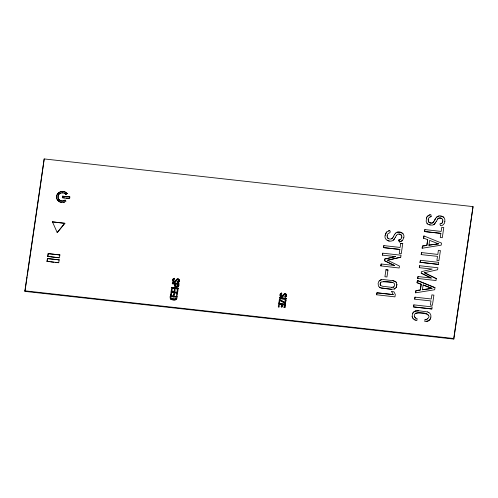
<?xml version="1.0" encoding="UTF-8"?>
<svg xmlns="http://www.w3.org/2000/svg" width="498" height="498" viewBox="0 0 498 498"><rect width="100%" height="100%" fill="white"/><g stroke="black" fill="none" stroke-linecap="round" stroke-linejoin="round"><path stroke-width="0.75" d="M401.78 237.496L401.793 236.108M442.809 221.417L442.523 222.401L442.822 220.079M173.447 280.057C175.402 278.338 172.906 279.49 173.597 281.09L173.877 281.351C176.012 281.93 176.995 277.255 179.137 279.44C176.641 276.826 176.087 281.999 173.858 281.183L173.597 281.09M280.71 295.463L281.115 295.943C283.206 296.615 284.557 291.193 286.562 294.642C284.308 291.473 283.294 296.827 281.127 296.105L280.853 295.843C279.633 294.561 282.553 293.484 281.364 293.876M387.164 236.917L387.176 235.486M428.212 219.462L428.585 221.959L429.369 222.674L431.2 223.085L429.363 222.618L428.193 220.838M430.863 317.176L430.888 315.682A4.743 4.401 -6.4 0 0 428.803 312.476M412.151 316.467L412.568 313.647A4.743 4.401 -6.4 0 1 415.506 311.001L418.656 310.74L427.465 311.922M174.617 285.117C174.188 288.292 180.394 287.495 178.913 283.561L172.376 282.833L172.289 283.717L174.829 283.997L174.636 285.279L174.81 283.835L172.289 283.717M170.223 298.234C172.738 301.825 168.704 297.3 170.49 295.737L177.045 296.634L170.49 295.737M396.9 284.507L396.246 287.346L396.9 284.507L396.059 282.092L396.508 282.777M174.568 279.154L174.356 278.282C170.266 279.092 175.284 284.252 172.744 280.94M179.38 280.835L179.411 280.418L178.919 282.036L179.398 280.997M284.887 296.403L285.808 295.843L284.887 296.403L285.105 297.256L286.169 296.789L286.543 294.48M385.166 235.261C383.336 240.609 392.125 243.541 394.584 238.735M403.797 237.72C405.347 233.388 398.767 229.958 395.561 233.176M444.826 221.697L444.826 219.444L444.141 217.738L442.778 216.58L440.774 216.02L443.537 217.084M174.605 292.675L176.834 293.085L174.605 292.675L174.3 295.053L173.578 294.972L173.877 292.594L171.723 292.357L171.368 295.065L170.627 294.822L171.368 295.065M175.968 288.74L177.444 288.902L175.215 288.491L174.91 290.869L174.188 290.788L174.493 288.41L172.333 288.174L171.978 290.882L171.237 290.639L171.978 290.882M284.483 304.832L284.128 307.54L284.483 304.832L282.273 304.583L281.974 306.955L281.246 306.874L281.551 304.502L279.39 304.266L279.036 306.973L278.295 306.731L279.036 306.973M281.246 306.874L281.551 304.502M281.974 306.955L282.273 304.583M24.9 290.838L44.191 158.93L473.038 206.614L453.809 339.07L24.962 291.386L24.9 290.838L453.746 338.522L453.809 339.07M24.962 291.386L27.091 276.813M27.315 275.282L39.541 191.686M39.765 190.155L44.191 158.93M49.252 261.699L47.061 261.456L47.441 258.568L59.131 259.869L47.441 258.568M49.246 256.682L47.783 256.52L48.163 253.638L59.853 254.932L48.163 253.638M47.061 261.456L47.459 258.736M47.783 256.52L48.182 253.799M64.516 197.943L62.325 197.7L62.505 196.175L69.813 196.984L62.505 196.175M59.131 259.869L58.752 262.757L47.042 261.294M59.853 254.932L59.474 257.821L47.764 256.358M69.813 196.984L69.633 198.509L62.325 197.7M170.646 294.984L171.1 291.56L177.655 292.451L171.1 291.56M171.256 290.801L171.717 287.377L178.265 288.267L171.717 287.377M171.107 296.534L170.97 298.258L171.424 298.825L175.676 299.099L176.199 297.101L171.107 296.534L174.039 297.026M178.091 284.196L177.562 286.232L175.825 286.207L175.377 285.728L175.533 283.91L178.103 284.358L176.827 284.221M176.815 292.924C175.533 297.424 178.135 295.887 177.637 292.282M178.247 288.105L177.786 291.529L177.07 291.448L177.425 288.74M177.027 296.466C177.711 299.41 174.779 301.134 171.798 299.659M278.314 306.893L278.774 303.469L285.304 304.197L284.85 307.615L285.304 304.197M279.957 300.3L285.466 303.394L279.957 300.3L279.633 302.809L278.924 302.728L279.366 299.41L284.868 302.529L279.366 299.41M279.627 297.642L279.54 298.52L286.07 299.242L286.176 298.526L279.627 297.642L286.176 298.526M284.868 302.529L285.18 300.138L285.889 300.213L285.466 303.394M285.447 303.232L285.889 300.213M286.051 299.086L286.157 298.37M376.65 294.779L376.942 292.787L393.152 294.586L376.949 292.843L376.65 294.779L394.951 296.87L395.3 294.411L393.93 291.803L391.696 291.61M381.163 264.046L380.883 265.963L381.157 263.99L394.416 265.515L384.363 260.61L384.562 259.128L395.4 256.57L384.562 259.128M395.406 256.619L382.452 255.125L382.738 253.183L401.033 255.219L400.753 257.192L387.575 260.242L399.446 266.044L399.172 267.999L380.877 265.913M383.846 245.601L383.56 247.637L399.844 249.442L383.553 247.581L383.846 245.601L400.137 247.45L400.722 243.317L402.745 243.597L400.722 243.317M382.458 255.181L382.744 253.239M399.838 249.392L399.247 253.526L401.257 253.75L402.739 243.541M413.863 304.869L413.577 306.93L431.872 308.959L432.158 306.905L413.863 304.869L413.577 306.93L431.872 308.959M414.703 299.124L414.996 297.144L431.28 298.999L431.872 294.866L433.895 295.146L432.407 305.293L430.397 305.069L430.988 300.935L414.71 299.18L415.002 297.2M417.112 282.683L421.177 284.227L420.337 289.973L415.955 290.583L415.643 292.818L434.686 289.743L434.978 287.645L417.43 280.499L417.119 282.733L421.184 284.283L420.343 290.029L415.961 290.633L415.643 292.818M418.015 276.583L417.735 278.507L418.009 276.527L431.274 278.058L421.215 273.153L421.42 271.665L432.214 269.101L419.304 267.669L419.59 265.72L437.885 267.756L437.611 269.729L424.421 272.723L436.304 278.637L424.427 272.78M420.088 262.297L420.387 260.292L438.676 262.328L438.389 264.388L420.088 262.297L438.389 264.388M421.221 254.553L421.513 252.573L437.804 254.422L438.396 250.289L440.413 250.569L438.925 260.722L436.914 260.498L437.505 256.364L421.227 254.609L421.513 252.573M422.155 248.185L422.472 246.006L426.861 245.396L427.701 239.656L426.867 245.452L422.478 246.062L422.161 248.241L441.203 245.165L441.496 243.074L423.947 235.928L423.636 238.162L423.947 235.928M424.589 231.558L424.875 229.572L441.166 231.427L441.757 227.293L443.768 227.518L442.292 237.72L440.276 237.496L440.867 233.363L424.589 231.558L440.867 233.363M417.119 282.733L417.43 280.499M420.094 262.353L420.387 260.292M424.595 231.607L424.875 229.572M422.435 289.736L423.119 284.968L432.027 288.41L422.435 289.736L432.021 288.354L423.119 284.968M428.952 245.165L429.637 240.391L438.545 243.833L428.952 245.165L438.545 243.833M425.074 319.417L426.07 319.417L425.074 319.417L424.782 321.49L427.776 321.086A4.663 4.326 -6.4 0 0 430.509 318.502L430.857 317.12M436.298 278.587L436.03 280.536L417.729 278.45M453.746 338.522L473.038 206.614M385.95 269.748L384.929 276.745L386.958 276.969L387.979 269.978L385.95 269.748L387.986 270.028M174.356 278.282L173.254 278.98L172.725 279.976M281.824 293.907L281.607 293.036C278.693 293.191 280.86 297.711 279.994 295.694M385.172 235.317L386.585 232.006L389.722 230.518C392.038 233.55 386.759 232.647 387.183 235.542M426.481 217.981L426.188 221.535L427.483 223.926L426.879 223.266M174.723 286.132C175.172 287.19 178.626 287.19 178.639 285.728M285.105 297.256L286.649 295.75M403.791 237.664L402.452 240.627L399.471 241.935C396.663 239.395 402.409 239.189 398.91 239.992M444.82 221.641C445.249 224 439.79 228.358 439.939 223.913L441.95 223.129L442.517 222.351M281.04 294.106L280.698 294.816M428.218 219.518C427.272 217.595 433.223 215.79 430.079 216.885M170.97 298.258L171.854 298.769L174.842 299.105L176.055 298.383M178.577 281.252L177.655 281.812L178.676 280.922L178.253 279.658C176.087 278.799 176.242 283.188 173.79 281.943M285.827 296.005L285.51 294.411C283.325 293.702 283.032 298.52 280.436 296.385M401.774 237.446L401.494 238.43L400.062 239.675M380.161 283.655C381.891 280.579 380.024 282.833 380.186 284.713L380.615 285.497L380.186 284.713M175.539 286.008L177.201 286.194L177.917 285.671M171.25 299.385L175.115 299.84L176.69 298.837M281.607 293.036L280.081 294.287M385.458 234.06L386.591 232.062M426.487 218.037L426.954 216.891M393.719 236.158L394.516 234.533M435.551 218.51L433.397 222.32L433.889 221.635M434.748 220.135C435.538 217.545 438.041 215.204 440.78 216.076M175.196 281.993L177.661 279.515M280.71 296.571C283.026 298.644 283.412 293.776 285.528 294.573L285.784 294.667M395.393 237.297L396.271 235.56M436.422 221.274L437.798 218.834L437.306 219.593M395.387 237.247L393.557 240.098M436.416 221.218L433.92 224.573L435.619 222.712M392.866 237.714L393.713 236.108M396.277 235.616L397.36 234.321L398.991 234.029L400.635 234.365L401.799 236.158M396.24 287.29L394.366 289.008L395.119 288.603M392.766 280.598L395.456 281.588L392.773 280.654L383.454 279.565L380.609 279.876L378.717 281.544L378.125 283.374L378.449 286.12L380.26 287.794L379.513 287.358M426.96 216.947L429.519 214.769M394.522 234.589L395.555 233.12M392.368 238.343L391.783 238.822L392.86 237.658M64.84 223.235L57.226 232.585L64.84 223.235L52.458 221.859L64.858 223.403M391.789 287.278L393.843 286.973C398.319 280.442 384.356 281.544 381.126 281.98M427.645 318.82C425.964 319.847 430.291 317.195 428.716 315.657C425.958 312.022 419.665 312.451 415.562 313.254C413.197 314.792 414.367 318.465 417.125 318.589L416.832 320.606L414.037 319.504M437.804 218.89L439.118 217.981L440.531 218.012L442.436 219.045L442.828 220.135M381.468 279.677L379.215 280.841M431.312 216.537L430.751 214.495L427.614 215.983M436.59 217.147L439.074 215.939M431.193 223.036L432.09 223.073L433.391 222.264M67.106 193.467A5.908 5.478 -6.4 0 0 58.839 192.545A5.908 5.478 -6.4 0 0 57.712 200.246A5.908 5.478 -6.4 0 0 65.979 201.167L65.076 200.078A4.414 4.096 -6.4 0 1 58.895 199.393A4.414 4.096 -6.4 0 1 59.735 193.629A4.414 4.096 -6.4 0 1 65.917 194.32L67.106 193.467L65.935 194.481A4.414 4.096 -6.4 0 0 64.13 193.212M178.44 282.179L177.854 282.503L178.9 281.874M402.446 240.571L399.471 241.935M441.091 223.652L441.95 223.129M433.914 224.523C432.662 226.173 425.441 223.621 430.247 224.94M441.67 218.342L440.02 218.006L438.389 218.298M432.812 222.799L432.09 223.073M387.158 236.867L388.328 238.648L390.164 239.115L391.777 238.766M392.934 287.315L393.843 286.973M415.569 313.304L418.37 312.806L427.029 313.97M380.254 287.738L391.503 289.326L394.36 288.958M426.07 319.417L426.923 319.137M426.375 321.378L427.77 321.029A4.663 4.326 -6.4 0 0 430.502 318.452M387.569 260.186L400.753 257.192M388.49 230.848L389.722 230.518M397.055 232.224L400.828 232.305L403.106 233.761M415.513 311.057L418.662 310.796M65.979 198.104L68.905 198.428M383.167 281.619L392.48 282.659M391.795 287.334L382.476 286.244L380.609 285.447M391.496 289.27L381.157 288.105M50.703 256.844L58.745 257.74M50.715 261.861L53.635 262.185M55.097 262.353L58.023 262.676M280.99 298.682L284.619 299.086M285.908 300.375L285.18 300.138M285.323 304.359L278.774 303.469M281.569 304.664L279.39 304.266M282.291 304.745L284.501 304.994M281.227 306.718L281.955 306.799M284.109 307.378L284.831 307.459M387.214 240.459L389.224 241.02M401.407 235.068L398.991 234.029M178.527 279.907L177.848 279.54M423.63 238.106L427.707 239.712M417.436 280.555L434.984 287.701M427.458 311.873L428.809 312.532M421.215 273.153L431.268 278.002M384.363 260.61L394.41 265.465M415.301 320.195L413.085 318.652M427.477 223.87L428.249 224.436M414.311 316.435L415.755 318.079M387.556 237.982L388.328 238.648M395.449 281.532L396.066 282.148M412.45 317.618L413.091 318.708M428.112 314.699L428.722 315.707M179.137 279.44L179.429 280.586M391.689 291.554L393.159 294.642M52.458 221.859L57.226 232.585M398.904 239.936L399.464 241.879M177.637 281.644L177.854 282.503M412.145 316.411L412.456 317.674M419.59 265.72L419.304 267.669M279.633 302.809L278.924 302.728M178.913 283.561L172.376 282.833M177.786 291.529L177.07 291.448M175.533 283.91L175.34 285.223M174.91 290.869L174.188 290.788M174.493 288.41L172.333 288.174M174.3 295.053L173.578 294.972M65.076 200.078L65.095 200.24A4.414 4.096 -6.4 0 1 59.293 199.953A4.414 4.096 -6.4 0 1 58.938 194.562M412.574 313.703A4.743 4.401 -6.4 0 1 415.513 311.057M59.754 193.797A4.414 4.096 -6.4 0 1 60.756 193.249M61.87 192.963A4.414 4.096 -6.4 0 1 63.022 192.944M64.659 202.057A5.908 5.478 -6.4 0 1 63.171 202.449M61.628 202.462A5.908 5.478 -6.4 0 1 57.332 194.332A5.908 5.478 -6.4 0 1 67.124 193.629"/></g></svg>
